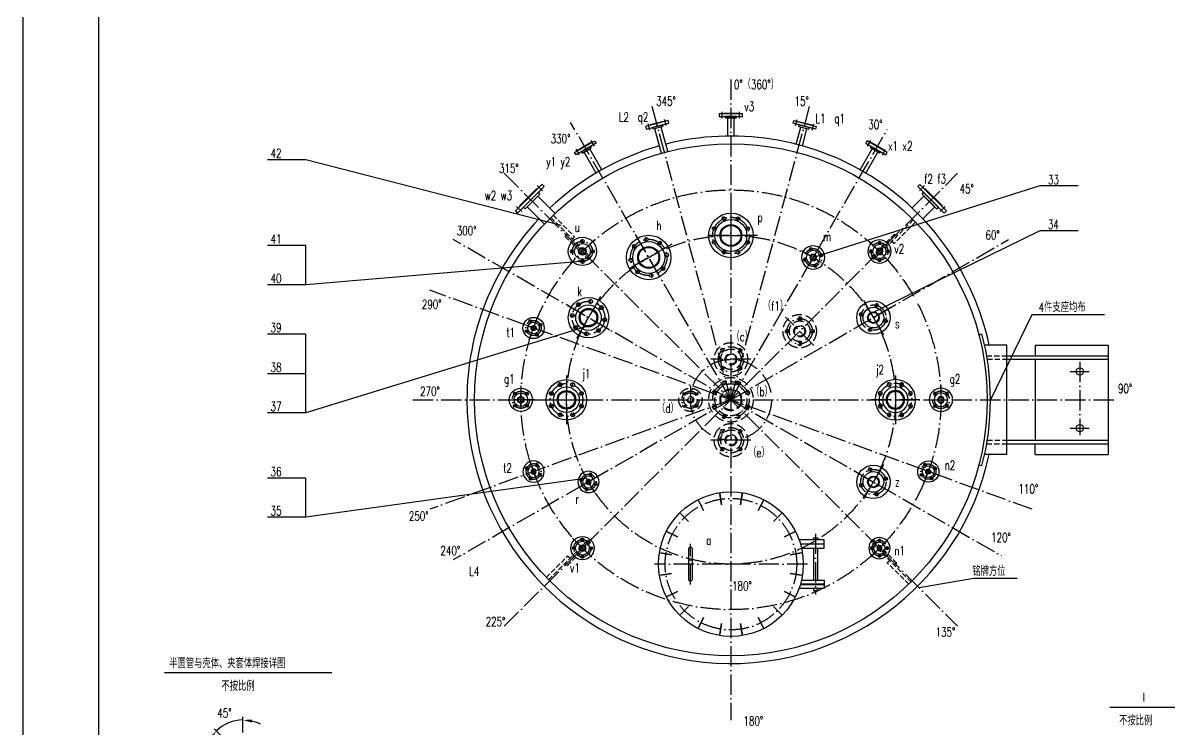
# Model space of a CAD drawing. Header units: millimetres. Extents: x 77471 to 131840, y -11230 to 75240.
# Drawn here: x 77471 to 83161, y -7226 to -3735 of the extents above; entities that cross this region are included whole.
import ezdxf
from ezdxf.enums import TextEntityAlignment as Align

# ---------------------------------------------------------------- set-up
doc = ezdxf.new("R2010")
doc.units = ezdxf.units.MM
doc.header["$LTSCALE"] = 10
doc.header["$MEASUREMENT"] = 0
for name, pattern in [('DASHDOT-S', [14, 10, -2, 0, -2]), ('HIDDEN', [0.375, 0.25, -0.125]), ('HIDDEN-M', [7, 5, -2]), ('HIDDEN-S', [3, 2, -1])]:
    doc.linetypes.add(name, pattern=pattern)
for name, color, linetype in [('cdr_dim', 7, 'Continuous'), ('cdr_dwg1', 4, 'Continuous'), ('cdr_dwg3', 1, 'DASHDOT-S'), ('cdr_dwg5', 6, 'HIDDEN-S')]:
    doc.layers.add(name, color=color, linetype=linetype)
doc.styles.add('HZ', font='ROMANS.shx', dxfattribs={"width": 0.7, "height": 45, "bigfont": 'HZ.shx'})
doc.styles.get("Standard").update_dxf_attribs({"font": 'ROMANS.shx', "width": 0.7, "height": 30, "bigfont": 'HZ.shx'})
doc.dimstyles.new('ISO-25', dxfattribs={"dimtxt": 2.5, "dimasz": 2.5, "dimexe": 1.25, "dimexo": 0.625, "dimtad": 1, "dimtxsty": 'Standard', "dimcen": 2.5, "dimadec": 0, "dimazin": 0, "dimtfac": 1, "dimtmove": 0, "dimatfit": 3, "dimfxl": 0, "dimarcsym": 0})

# ---------------------------------------------------------------- blocks, each defined once
blk = doc.blocks.new('SO80-1.6-1')
at = {"layer": 'cdr_dwg1', "linetype": 'Continuous'}
for centre, radius in [((0, 0), 99.8), ((0, 0), 63.3), ((-30.9, 74.6), 9.34), ((30.9, 74.6), 9.34), ((-74.6, 30.9), 9.34), ((0, 0), 45.9), ((0, 0), 40.8), ((0, 0), 40.8), ((74.6, 30.9), 9.34), ((-74.6, -30.9), 9.34), ((74.6, -30.9), 9.34), ((-30.9, -74.6), 9.34), ((30.9, -74.6), 9.34)]:
    blk.add_circle(centre, radius, dxfattribs=at)
at = {"layer": 'cdr_dwg3', "linetype": 'DASHDOT-S'}
for p, q in [((0, 119.8), (0, -119.8)), ((-26.6, 64.2), (-35.2, 84.9)), ((26.6, 64.2), (35.2, 84.9)), ((119.8, 0), (-119.8, 0)), ((-64.2, 26.6), (-84.9, 35.2)), ((64.2, 26.6), (84.9, 35.2)), ((-64.2, -26.6), (-84.9, -35.2)), ((64.2, -26.6), (84.9, -35.2)), ((-26.6, -64.2), (-35.2, -84.9)), ((26.6, -64.2), (35.2, -84.9))]:
    blk.add_line(p, q, dxfattribs=at)
blk.add_circle((0, 0), 80.7, dxfattribs=at)
blk = doc.blocks.new('SO20-1.6-1')
at = {"layer": 'cdr_dwg1', "linetype": 'Continuous'}
for centre, radius in [((0, 0), 52.5), ((-26.5, 26.5), 7), ((0, 0), 29), ((0, 0), 12.5), ((0, 0), 9.5), ((26.5, 26.5), 7), ((-26.5, -26.5), 7), ((26.5, -26.5), 7)]:
    blk.add_circle(centre, radius, dxfattribs=at)
at = {"layer": 'cdr_dwg3', "linetype": 'DASHDOT-S'}
for p, q in [((0, 63), (0, -63)), ((63, 0), (-63, 0)), ((-20.6, 20.6), (-32.5, 32.5)), ((20.6, 20.6), (32.5, 32.5)), ((-20.6, -20.6), (-32.5, -32.5)), ((20.6, -20.6), (32.5, -32.5))]:
    blk.add_line(p, q, dxfattribs=at)
blk.add_circle((0, 0), 37.5, dxfattribs=at)
blk = doc.blocks.new('SO50-1.0-1')
at = {"layer": 'cdr_dwg1', "linetype": 'Continuous'}
for centre, radius in [((0, 0), 82.5), ((-44.2, 44.2), 9), ((0, 0), 51), ((0, 0), 28.5), ((0, 0), 25), ((44.2, 44.2), 9), ((-44.2, -44.2), 9), ((44.2, -44.2), 9)]:
    blk.add_circle(centre, radius, dxfattribs=at)
at = {"layer": 'cdr_dwg3', "linetype": 'DASHDOT-S'}
for p, q in [((0, 99), (0, -99)), ((99, 0), (-99, 0)), ((-36.6, 36.6), (-51.8, 51.8)), ((36.6, 36.6), (51.8, 51.8)), ((-36.6, -36.6), (-51.8, -51.8)), ((36.6, -36.6), (51.8, -51.8))]:
    blk.add_line(p, q, dxfattribs=at)
blk.add_circle((0, 0), 62.5, dxfattribs=at)
blk = doc.blocks.new('PL025-1.0RF-1')
at = {"layer": 'cdr_dwg1', "linetype": 'Continuous'}
for centre, radius in [((0, 0), 57.5), ((0, 0), 57.5), ((-30.1, 30.1), 7), ((-30.1, 30.1), 7), ((0, 0), 34), ((0, 0), 34), ((0, 0), 16), ((0, 0), 16), ((0, 0), 12.5), ((0, 0), 12.5), ((30.1, 30.1), 7), ((30.1, 30.1), 7), ((-30.1, -30.1), 7), ((-30.1, -30.1), 7), ((30.1, -30.1), 7), ((30.1, -30.1), 7)]:
    blk.add_circle(centre, radius, dxfattribs=at)
at = {"layer": 'cdr_dwg3', "linetype": 'DASHDOT-S'}
for p, q in [((0, 69), (0, -69)), ((0, 69), (0, -69)), ((69, 0), (-69, 0)), ((69, 0), (-69, 0)), ((-24.1, 24.1), (-36, 36)), ((-24.1, 24.1), (-36, 36)), ((24.1, 24.1), (36, 36)), ((24.1, 24.1), (36, 36)), ((-24.1, -24.1), (-36, -36)), ((-24.1, -24.1), (-36, -36)), ((24.1, -24.1), (36, -36)), ((24.1, -24.1), (36, -36))]:
    blk.add_line(p, q, dxfattribs=at)
blk.add_circle((0, 0), 42.5, dxfattribs=at)
blk.add_circle((0, 0), 42.5, dxfattribs=at)
blk = doc.blocks.new('SO100-1.6-1')
at = {"layer": 'cdr_dwg1', "linetype": 'Continuous'}
for centre, radius in [((0, 0), 110), ((0, 0), 79), ((-34.4, 83.1), 9), ((34.4, 83.1), 9), ((-83.1, 34.4), 9), ((0, 0), 54), ((0, 0), 50), ((83.1, 34.4), 9), ((-83.1, -34.4), 9), ((83.1, -34.4), 9), ((-34.4, -83.1), 9), ((34.4, -83.1), 9)]:
    blk.add_circle(centre, radius, dxfattribs=at)
at = {"layer": 'cdr_dwg3', "linetype": 'DASHDOT-S'}
for p, q in [((0, 132), (0, -132)), ((-30.3, 73.2), (-38.6, 93.1)), ((30.3, 73.2), (38.6, 93.1)), ((132, 0), (-132, 0)), ((-73.2, 30.3), (-93.1, 38.6)), ((73.2, 30.3), (93.1, 38.6)), ((-73.2, -30.3), (-93.1, -38.6)), ((73.2, -30.3), (93.1, -38.6)), ((-30.3, -73.2), (-38.6, -93.1)), ((30.3, -73.2), (38.6, -93.1))]:
    blk.add_line(p, q, dxfattribs=at)
blk.add_circle((0, 0), 90, dxfattribs=at)
blk = doc.blocks.new('SO32-1.6-1')
at = {"layer": 'cdr_dwg1', "linetype": 'Continuous'}
for centre, radius in [((0, 0), 70), ((-35.4, 35.4), 9), ((0, 0), 39), ((0, 0), 19), ((0, 0), 15.5), ((35.4, 35.4), 9), ((-35.4, -35.4), 9), ((35.4, -35.4), 9)]:
    blk.add_circle(centre, radius, dxfattribs=at)
at = {"layer": 'cdr_dwg3', "linetype": 'DASHDOT-S'}
for p, q in [((0, 84), (0, -84)), ((84, 0), (-84, 0)), ((-27.7, 27.7), (-43, 43)), ((27.7, 27.7), (43, 43)), ((-27.7, -27.7), (-43, -43)), ((27.7, -27.7), (43, -43))]:
    blk.add_line(p, q, dxfattribs=at)
blk.add_circle((0, 0), 50, dxfattribs=at)
blk = doc.blocks.new('*D1050')
at = {"layer": 'cdr_dim', "color": 0, "linetype": 'Continuous', "lineweight": -2}
for p, q in [((78557, -7242.5), (78557, -7166)), ((78542.9, -7352.7), (78415, -7224.8))]:
    blk.add_line(p, q, dxfattribs=at)
for start, end in [(90, 135), (62.1881, 76.0941), (148.9059, 162.8119)]:
    blk.add_arc((78557, -7366.9), 185.9, start, end, dxfattribs=at)
at = {"layer": 'cdr_dim', "color": 0, "linetype": 'Continuous'}
for points in [[(78600.8, -7193.9), (78602.6, -7179), (78557, -7181)], [(78391.9, -7266.3), (78403.8, -7275.5), (78425.6, -7235.4)]]:
    blk.add_solid(points, dxfattribs=at)
at = {"layer": 'Defpoints', "color": 0, "linetype": 'Continuous'}
for p in [(78508.9, -7187.3), (78557, -7242.5), (78542.9, -7352.7), (78554, -7363.9), (78557, -8456.4)]:
    blk.add_point(p, dxfattribs=at)
at = {"layer": 'cdr_dim', "color": 0, "linetype": 'Continuous', "insert": (78465.8, -7146.7), "char_height": 45, "attachment_point": 5, "style": 'HZ'}
blk.add_mtext('45°', dxfattribs=at)

msp = doc.modelspace()

# ---------------------------------------------------------------- linework, layer by layer
at = {"color": 7, "linetype": 'Continuous'}
for p, q in [((78168.7757, -6946.6062), (78995.8916, -6946.6062)), ((82838.6501, -7117.5658), (83160.8579, -7117.5658))]:
    msp.add_line(p, q, dxfattribs=at)
at = {"layer": 'cdr_dim', "linetype": 'Continuous'}
for p, q in [((77470.7138, -11229.5406), (77470.7138, 6020.4594)), ((82492.7174, -4540.7216), (81385.6827, -4890.478)), ((82492.7174, -4762.9724), (81666.0013, -5167.1061)), ((82453.2881, -5176.9852), (82249.4925, -5597.8226)), ((82167.1342, -6482.1968), (81897.739, -6528.0692))]:
    msp.add_line(p, q, dxfattribs=at)
at = {"layer": 'cdr_dim'}
for p, q in [((78868.2288, -4411.1762), (78678.1934, -4411.1762)), ((80128.8281, -4735.966), (78868.2288, -4411.1762)), ((82682.7527, -4540.7216), (82492.7174, -4540.7216)), ((82682.7527, -4762.9724), (82492.7174, -4762.9724)), ((78868.2288, -4834.7119), (78678.1934, -4834.7119)), ((78868.2288, -5028.7119), (78868.2288, -4834.7119)), ((80224.9057, -4913.3894), (78868.2288, -5028.7119)), ((78868.2288, -5028.7119), (78678.1934, -5028.7119)), ((82813.6122, -5176.9852), (82453.2881, -5176.9852)), ((80286.4131, -5225.5342), (78868.2288, -5662.7376)), ((78868.2288, -5272.7901), (78678.1934, -5272.7901)), ((78868.2288, -5466.7901), (78868.2288, -5272.7901)), ((78868.2288, -5468.7375), (78678.1934, -5468.7375)), ((78868.2288, -5662.7376), (78868.2288, -5468.7375)), ((78868.2288, -5662.7376), (78678.1934, -5662.7376)), ((78868.2288, -5984.7542), (78678.1934, -5984.7542)), ((78868.2288, -6178.7543), (78868.2288, -5984.7542)), ((80247.3042, -5986.6103), (78868.2288, -6178.7543)), ((78868.2288, -6178.7543), (78678.1934, -6178.7543)), ((82381.222, -6482.1968), (82167.1342, -6482.1968))]:
    msp.add_line(p, q, dxfattribs=at)
at = {"layer": 'cdr_dwg1', "linetype": 'Continuous'}
for p, q in [((77845.7138, -11079.5406), (77845.7138, 5870.4594)), ((80909.9925, -4183.8226), (80909.9925, -4197.8226)), ((81024.9925, -4183.8226), (80909.9925, -4183.8226)), ((80909.9925, -4197.8226), (81024.9925, -4197.8226)), ((81001.4925, -4181.8226), (80933.4925, -4181.8226)), ((80933.4925, -4181.8226), (80933.4925, -4183.8226)), ((80993.4925, -4197.8226), (80941.4925, -4197.8226)), ((80942.3333, -4205.8226), (80941.4925, -4197.8226)), ((80992.6517, -4205.8226), (80942.3333, -4205.8226)), ((80951.4925, -4293.9208), (80951.4925, -4205.8226)), ((80983.4925, -4293.9208), (80983.4925, -4205.8226)), ((80992.6517, -4205.8226), (80993.4925, -4197.8226)), ((81001.4925, -4183.8226), (81001.4925, -4181.8226)), ((81024.9925, -4197.8226), (81024.9925, -4183.8226)), ((80657.0631, -4217.1215), (80545.9816, -4246.8856)), ((80545.9816, -4246.8856), (80549.6051, -4260.4086)), ((80549.6051, -4260.4086), (80660.6866, -4230.6444)), ((80633.8462, -4221.2719), (80568.1632, -4238.8715)), ((80568.1632, -4238.8715), (80568.6809, -4240.8034)), ((80630.2599, -4238.7972), (80580.0317, -4252.2558)), ((80582.9145, -4259.7656), (80580.0317, -4252.2558)), ((80631.5183, -4246.7422), (80582.9145, -4259.7656)), ((80624.3989, -4379.1993), (80591.7616, -4257.395)), ((80655.3086, -4370.9171), (80622.6712, -4249.1128)), ((80631.5183, -4246.7422), (80630.2599, -4238.7972)), ((80634.3638, -4223.2037), (80633.8462, -4221.2719)), ((80660.6866, -4230.6444), (80657.0631, -4217.1215)), ((81274.2984, -4230.6444), (81277.9219, -4217.1215)), ((81385.3799, -4260.4086), (81274.2984, -4230.6444)), ((81277.9219, -4217.1215), (81389.0034, -4246.8856)), ((81289.5123, -4334.2091), (81312.3138, -4249.1128)), ((81300.6212, -4223.2037), (81301.1388, -4221.2719)), ((81301.1388, -4221.2719), (81366.8218, -4238.8715)), ((81303.4667, -4246.7422), (81304.7251, -4238.7972)), ((81303.4667, -4246.7422), (81352.0705, -4259.7656)), ((81304.7251, -4238.7972), (81354.9532, -4252.2558)), ((81320.4219, -4342.4913), (81343.2234, -4257.395)), ((81352.0705, -4259.7656), (81354.9532, -4252.2558)), ((81366.8218, -4238.8715), (81366.3041, -4240.8034)), ((81389.0034, -4246.8856), (81385.3799, -4260.4086)), ((80195.1961, -4375.166), (80294.789, -4317.666)), ((80281.2513, -4323.1726), (80206.7337, -4366.1953)), ((80294.789, -4317.666), (80301.789, -4329.7903)), ((81640.196, -4317.666), (81633.196, -4329.7903)), ((81739.7889, -4375.166), (81640.196, -4317.666)), ((81653.7337, -4323.1726), (81728.2512, -4366.1953)), ((80202.1961, -4387.2903), (80195.1961, -4375.166)), ((80301.789, -4329.7903), (80202.1961, -4387.2903)), ((80214.5477, -4361.6839), (80273.4374, -4327.6839)), ((80215.5477, -4363.416), (80214.5477, -4361.6839)), ((80229.4759, -4371.5403), (80274.5092, -4345.5403)), ((80234.2041, -4378.0481), (80229.4759, -4371.5403)), ((80234.2041, -4378.0481), (80277.781, -4352.889)), ((80242.1361, -4373.4685), (80269.8489, -4357.4685)), ((80301.6852, -4476.6105), (80242.1361, -4373.4685)), ((80329.398, -4460.6105), (80269.8489, -4357.4685)), ((80273.4374, -4327.6839), (80274.4374, -4329.416)), ((80277.781, -4352.889), (80274.5092, -4345.5403)), ((81605.587, -4460.6105), (81665.1361, -4357.4685)), ((81633.196, -4329.7903), (81732.7889, -4387.2903)), ((81633.2998, -4476.6105), (81692.8489, -4373.4685)), ((81657.204, -4352.889), (81660.4758, -4345.5403)), ((81700.7809, -4378.0481), (81657.204, -4352.889)), ((81705.5091, -4371.5403), (81660.4758, -4345.5403)), ((81661.5476, -4327.6839), (81660.5476, -4329.416)), ((81720.4373, -4361.6839), (81661.5476, -4327.6839)), ((81692.8489, -4373.4685), (81665.1361, -4357.4685)), ((81700.7809, -4378.0481), (81705.5091, -4371.5403)), ((81719.4373, -4363.416), (81720.4373, -4361.6839)), ((81732.7889, -4387.2903), (81739.7889, -4375.166)), ((80033.758, -4533.2734), (79902.9432, -4664.0882)), ((79913.5498, -4674.6948), (80044.3646, -4543.88)), ((80044.3646, -4543.88), (80033.758, -4533.2734)), ((81890.6204, -4543.88), (81901.227, -4533.2734)), ((82021.4351, -4674.6948), (81890.6204, -4543.88)), ((81901.227, -4533.2734), (82032.0417, -4664.0882)), ((80009.3628, -4553.4259), (79923.0958, -4639.693)), ((80015.7268, -4572.5178), (79942.1877, -4646.0569)), ((80023.3202, -4581.8949), (79951.5648, -4653.6504)), ((80014.3126, -4590.9026), (79960.5724, -4644.6427)), ((80099.5687, -4676.1588), (80014.3126, -4590.9026)), ((80023.3202, -4581.8949), (80015.7268, -4572.5178)), ((81862.2981, -4649.2769), (81920.6724, -4590.9026)), ((81911.6648, -4581.8949), (81919.2582, -4572.5178)), ((81911.6648, -4581.8949), (81983.4202, -4653.6504)), ((81919.2582, -4572.5178), (81992.7973, -4646.0569)), ((81920.6724, -4590.9026), (81974.4125, -4644.6427)), ((81925.6222, -4553.4259), (82011.8892, -4639.693)), ((79902.9432, -4664.0882), (79913.5498, -4674.6948)), ((79923.0958, -4639.693), (79925.2171, -4641.8143)), ((79951.5648, -4653.6504), (79942.1877, -4646.0569)), ((80045.8286, -4729.8989), (79960.5724, -4644.6427)), ((81916.0382, -4703.0171), (81974.4125, -4644.6427)), ((81983.4202, -4653.6504), (81992.7973, -4646.0569)), ((82011.8892, -4639.693), (82009.7679, -4641.8143)), ((82032.0417, -4664.0882), (82021.4351, -4674.6948)), ((82191.9589, -5276.2047), (82207.4476, -5272.1918)), ((82330.8214, -5327.8226), (82220.7379, -5327.8226)), ((82330.8214, -5867.8226), (82330.8214, -5327.8226)), ((82470.8214, -5327.8226), (82470.8214, -5379.8226)), ((82470.8214, -5327.8226), (82830.8214, -5327.8226)), ((82830.8214, -5327.8226), (82830.8214, -5867.8226)), ((82330.8214, -5379.8226), (82830.8214, -5379.8226)), ((82330.8214, -5397.8226), (82830.8214, -5397.8226)), ((82470.8214, -5397.8226), (82470.8214, -5797.8226)), ((82330.8214, -5797.8226), (82830.8214, -5797.8226)), ((82330.8214, -5815.8226), (82830.8214, -5815.8226)), ((82470.8214, -5867.8226), (82470.8214, -5815.8226)), ((82330.8214, -5867.8226), (82220.7379, -5867.8226)), ((82470.8214, -5867.8226), (82830.8214, -5867.8226)), ((82191.9589, -5919.4406), (82207.4476, -5923.4535)), ((80912.2711, -6061.6687), (80921.0315, -6116.9792)), ((80921.0315, -6116.9792), (80912.2711, -6061.6687)), ((81022.7139, -6061.6687), (81013.9535, -6116.9792)), ((81013.9535, -6116.9792), (81022.7139, -6061.6687)), ((80807.2338, -6095.7973), (80832.6573, -6145.6937)), ((80832.6573, -6145.6937), (80807.2338, -6095.7973)), ((81127.7511, -6095.7973), (81102.3277, -6145.6937)), ((81102.3277, -6145.6937), (81127.7511, -6095.7973)), ((80717.8838, -6160.714), (80757.4818, -6200.3119)), ((80757.4818, -6200.3119), (80717.8838, -6160.714)), ((81217.1012, -6160.714), (81177.5032, -6200.3119)), ((81177.5032, -6200.3119), (81217.1012, -6160.714)), ((80652.9672, -6250.064), (80702.8636, -6275.4875)), ((80702.8636, -6275.4875), (80652.9672, -6250.064)), ((81282.0178, -6250.064), (81232.1214, -6275.4875)), ((81232.1214, -6275.4875), (81282.0178, -6250.064)), ((81428.4925, -6290.3226), (81304.2509, -6290.3226)), ((81310.7216, -6310.3226), (81428.4925, -6310.3226)), ((81428.4925, -6311.3226), (81311.0114, -6311.3226)), ((81374.9925, -6280.3226), (81394.9925, -6280.3226)), ((81374.9925, -6290.3226), (81374.9925, -6280.3226)), ((81394.9925, -6280.3226), (81394.9925, -6290.3226)), ((81428.4925, -6310.3226), (81428.4925, -6290.3226)), ((81428.4925, -6331.3226), (81428.4925, -6311.3226)), ((80618.8385, -6355.1013), (80674.1491, -6363.8616)), ((80674.1491, -6363.8616), (80618.8385, -6355.1013)), ((80757.4925, -6335.3226), (80757.4925, -6485.3226)), ((80777.4925, -6485.3226), (80777.4925, -6335.3226)), ((81316.1465, -6355.1013), (81260.8359, -6363.8616)), ((81260.8359, -6363.8616), (81316.1465, -6355.1013)), ((81316.1546, -6331.3226), (81428.4925, -6331.3226)), ((81374.9925, -6331.3226), (81374.9925, -6490.3226)), ((81394.9925, -6331.3226), (81394.9925, -6490.3226)), ((80618.8385, -6465.544), (80674.1491, -6456.7837)), ((80674.1491, -6456.7837), (80618.8385, -6465.544)), ((81316.1465, -6465.544), (81260.8359, -6456.7837)), ((81260.8359, -6456.7837), (81316.1465, -6465.544)), ((81428.4925, -6530.3226), (81304.2509, -6530.3226)), ((81310.7216, -6510.3226), (81428.4925, -6510.3226)), ((81428.4925, -6509.3226), (81311.0114, -6509.3226)), ((81316.1546, -6489.3226), (81428.4925, -6489.3226)), ((81374.9925, -6530.3226), (81374.9925, -6540.3226)), ((81374.9925, -6540.3226), (81394.9925, -6540.3226)), ((81394.9925, -6540.3226), (81394.9925, -6530.3226)), ((81428.4925, -6489.3226), (81428.4925, -6509.3226)), ((81428.4925, -6510.3226), (81428.4925, -6530.3226)), ((80652.9672, -6570.5813), (80702.8636, -6545.1578)), ((80702.8636, -6545.1578), (80652.9672, -6570.5813)), ((81282.0178, -6570.5813), (81232.1214, -6545.1578)), ((81232.1214, -6545.1578), (81282.0178, -6570.5813)), ((80717.8838, -6659.9313), (80757.4818, -6620.3334)), ((80757.4818, -6620.3334), (80717.8838, -6659.9313)), ((81217.1012, -6659.9313), (81177.5032, -6620.3334)), ((81177.5032, -6620.3334), (81217.1012, -6659.9313)), ((80807.2338, -6724.8479), (80832.6573, -6674.9516)), ((80832.6573, -6674.9516), (80807.2338, -6724.8479)), ((80912.2711, -6758.9766), (80921.0315, -6703.6661)), ((80921.0315, -6703.6661), (80912.2711, -6758.9766)), ((81022.7139, -6758.9766), (81013.9535, -6703.6661)), ((81013.9535, -6703.6661), (81022.7139, -6758.9766)), ((81127.7511, -6724.8479), (81102.3277, -6674.9516)), ((81102.3277, -6674.9516), (81127.7511, -6724.8479))]:
    msp.add_line(p, q, dxfattribs=at)
for centre, radius in [((80967.4925, -5597.8226), 1266), ((82690.8214, -5457.8226), 18), ((82690.8214, -5737.8226), 18), ((80967.4925, -6410.3226), 357.5)]:
    msp.add_circle(centre, radius, dxfattribs=at)
for centre, radius, start, end in [((80937.8909, -4201.8226), 4, 6, 90), ((80997.0941, -4201.8226), 4, 90, 174), ((80577.5881, -4257.0517), 4, 21, 105), ((80634.7741, -4241.7288), 4, 105, 189), ((81300.2109, -4241.7288), 4, 351, 75), ((81357.3969, -4257.0517), 4, 75, 159), ((80967.4925, -5597.8226), 1304, 11.949836, 104.2969673), ((80967.4925, -5597.8226), 1304, 105.703034, 133.3301014), ((80228.3568, -4376.8052), 4, 36, 120), ((80279.6283, -4347.2036), 4, 120, 204), ((81655.3567, -4347.2036), 4, 336, 60), ((81706.6282, -4376.8052), 4, 60, 144), ((80023.7895, -4572.9404), 6, 135, 219), ((81911.1955, -4572.9404), 6, 321, 45), ((79942.6102, -4654.1197), 6, 51, 135), ((81992.3748, -4654.1197), 6, 45, 129), ((80967.4925, -5597.8226), 1304, 136.6698988, 179.9999999), ((80967.4925, -5597.8226), 1282, 345.2855314, 14.7144686), ((80967.4925, -5597.8226), 1304, 179.9999999, 348.0501642), ((80767.4925, -6336.7404), 10.1, 8.0693012, 171.9306988), ((80767.4925, -6483.9049), 10.1, 188.0693012, 351.9306988)]:
    msp.add_arc(centre, radius, start, end, dxfattribs=at)
at = {"layer": 'cdr_dwg3', "linetype": 'DASHDOT-S'}
for p, q in [((80967.4925, -4014.2833), (80967.4925, -7181.362)), ((80967.4925, -5597.8226), (80575.6718, -4135.5279)), ((80967.4925, -5597.8226), (81359.3132, -4135.5279)), ((80924.9925, -4205.8226), (80924.9925, -4173.8226)), ((81009.9925, -4205.8226), (81009.9925, -4173.8226)), ((80967.4925, -5597.8226), (80175.7228, -4226.4373)), ((80566.1645, -4264.2537), (80557.8823, -4233.3441)), ((80648.2682, -4242.2541), (80639.986, -4211.3445)), ((80967.4925, -5597.8226), (81739.3408, -4260.9422)), ((81286.7168, -4242.2541), (81294.999, -4211.3445)), ((81368.8205, -4264.2537), (81377.1027, -4233.3441)), ((80292.7986, -4344.2185), (80276.7986, -4316.5057)), ((81642.1864, -4344.2185), (81658.1864, -4316.5057)), ((80219.1864, -4386.7185), (80203.1864, -4359.0057)), ((81715.7985, -4386.7185), (81731.7985, -4359.0057)), ((79847.7611, -4478.0912), (82087.2239, -6717.5541)), ((79847.7611, -6717.5541), (82087.2239, -4478.0912)), ((80036.5864, -4564.3861), (80011.1306, -4538.9303)), ((81898.3986, -4564.3861), (81923.8544, -4538.9303)), ((79934.0559, -4666.9166), (79908.6001, -4641.4607)), ((82000.929, -4666.9166), (82026.3849, -4641.4607)), ((80967.4925, -5597.8226), (79596.1072, -4806.053)), ((80967.4925, -5597.8226), (82338.8778, -4806.053)), ((82455.5327, -6139.425), (79479.4523, -5056.2203)), ((81377.1321, -5328.6397), (81237.1249, -5188.6326)), ((81307.1285, -5206.9361), (81307.1285, -5185.3361)), ((81255.4285, -5258.6361), (81233.8285, -5258.6361)), ((81358.8285, -5258.6361), (81380.4285, -5258.6361)), ((80930.9727, -5361.2654), (80915.6992, -5345.9919)), ((81004.0875, -5361.2654), (81019.3611, -5345.9919)), ((81307.1285, -5310.3361), (81307.1285, -5331.9361)), ((81066.5301, -5397.8228), (80868.5301, -5397.8228)), ((80930.9727, -5434.3803), (80915.6992, -5449.6538)), ((81004.0875, -5434.3803), (81019.3611, -5449.6538)), ((82643.6846, -5457.8226), (82737.5933, -5457.8226)), ((82690.8214, -5410.3923), (82690.8214, -5772.1283)), ((80937.184, -5524.6514), (80928.918, -5504.6956)), ((80997.801, -5524.6514), (81006.067, -5504.6956)), ((80743.3801, -5573.7103), (80731.5008, -5561.8309)), ((80743.3801, -5573.7103), (80731.5008, -5561.8309)), ((80767.4925, -5528.8226), (80767.4925, -5666.8226)), ((80767.4925, -5528.8226), (80767.4925, -5666.8226)), ((80791.6048, -5573.7103), (80803.4842, -5561.8309)), ((80791.6048, -5573.7103), (80803.4842, -5561.8309)), ((80894.3212, -5567.5141), (80874.3654, -5559.2482)), ((81040.6637, -5567.5141), (81060.6195, -5559.2482)), ((79396.2487, -5597.8226), (82891.3748, -5597.8226)), ((80967.4925, -5597.8226), (79479.4523, -6139.425)), ((80967.4925, -5597.8226), (79596.1072, -6389.5923)), ((80743.3801, -5621.935), (80731.5008, -5633.8144)), ((80743.3801, -5621.935), (80731.5008, -5633.8144)), ((80791.6048, -5621.935), (80803.4842, -5633.8144)), ((80791.6048, -5621.935), (80803.4842, -5633.8144)), ((80894.3212, -5628.1312), (80874.3654, -5636.3971)), ((80967.4925, -5597.8226), (82304.373, -6369.6709)), ((81040.6637, -5628.1312), (81060.6195, -5636.3971)), ((80937.184, -5670.9939), (80928.918, -5690.9497)), ((80997.801, -5670.9939), (81006.067, -5690.9497)), ((80930.9727, -5761.265), (80915.6992, -5745.9915)), ((81004.0875, -5761.265), (81019.3611, -5745.9915)), ((82643.6846, -5737.8226), (82737.5933, -5737.8226)), ((81066.5301, -5797.8224), (80868.5301, -5797.8224)), ((80930.9727, -5834.3799), (80915.6992, -5849.6534)), ((81004.0875, -5834.3799), (81019.3611, -5849.6534)), ((80767.4925, -6510.3226), (80767.4925, -6310.3226)), ((81384.9925, -6260.3226), (81384.9925, -6560.3226)), ((81344.9925, -6410.3226), (80589.9925, -6410.3226))]:
    msp.add_line(p, q, dxfattribs=at)
for centre, radius in [((80967.4925, -5597.8226), 1037.5), ((80967.4925, -5597.8226), 812.5), ((81307.1285, -5258.6361), 62.5), ((80967.5301, -5397.8228), 62.5), ((80967.4925, -5597.8226), 200), ((80967.4925, -5597.8226), 90), ((80767.4925, -5597.8226), 42.5), ((80767.4925, -5597.8226), 42.5), ((80967.5301, -5797.8224), 62.5), ((80967.4925, -6410.3226), 325)]:
    msp.add_circle(centre, radius, dxfattribs=at)
at = {"layer": 'cdr_dwg5', "linetype": 'HIDDEN-M', "ltscale": 0.5}
for p, q in [((80077.97, -4696.9865), (80273.1366, -4892.153)), ((80089.4267, -4685.8158), (80195.2663, -4791.6554)), ((81868.3286, -4708.3002), (81673.1621, -4903.4668)), ((81879.4993, -4719.7569), (81773.6597, -4825.5965)), ((81774.9887, -4779.0128), (81661.8484, -4892.1531)), ((80148.6826, -4790.3265), (80261.8229, -4903.4667)), ((80066.6563, -6487.3451), (80261.8229, -6292.1786)), ((80159.9963, -6416.6325), (80273.1366, -6303.4923)), ((81857.0149, -6498.6588), (81661.8484, -6303.4923)), ((81786.3024, -6405.3188), (81673.1621, -6292.1786)), ((80055.4856, -6475.8884), (80161.3252, -6370.0488)), ((81845.5582, -6509.8295), (81739.7186, -6403.9899))]:
    msp.add_line(p, q, dxfattribs=at)
at = {"layer": 'cdr_dwg5', "linetype": 'HIDDEN', "ltscale": 10}
for p, q in [((82230.8214, -5379.8226), (82330.8214, -5379.8226)), ((82233.7958, -5397.8226), (82330.8214, -5397.8226)), ((82233.7958, -5797.8226), (82330.8214, -5797.8226)), ((82230.8214, -5815.8226), (82330.8214, -5815.8226))]:
    msp.add_line(p, q, dxfattribs=at)
at = {"layer": 'cdr_dwg5', "linetype": 'HIDDEN-M'}
for centre, radius in [((81307.1285, -5258.6361), 82.5), ((81307.1285, -5258.6361), 51), ((81307.1285, -5258.6361), 28.5), ((81307.1285, -5258.6361), 25), ((80967.5301, -5397.8228), 82.5), ((80967.5301, -5397.8228), 51), ((80967.5301, -5397.8228), 28.5), ((80967.5301, -5397.8228), 25), ((80967.4925, -5597.8226), 110), ((80967.4925, -5597.8226), 79), ((80767.4925, -5597.8226), 57.5), ((80767.4925, -5597.8226), 57.5), ((80767.4925, -5597.8226), 34), ((80767.4925, -5597.8226), 34), ((80967.4925, -5597.8226), 54), ((80967.4925, -5597.8226), 50), ((80767.4925, -5597.8226), 16), ((80767.4925, -5597.8226), 16), ((80767.4925, -5597.8226), 12.5), ((80767.4925, -5597.8226), 12.5), ((80967.5301, -5797.8224), 82.5), ((80967.5301, -5797.8224), 51), ((80967.5301, -5797.8224), 28.5), ((80967.5301, -5797.8224), 25)]:
    msp.add_circle(centre, radius, dxfattribs=at)
at = {"layer": 'cdr_dwg5', "linetype": 'HIDDEN-M', "ltscale": 0.5}
for centre, radius in [((81307.1285, -5196.1361), 9), ((81244.6285, -5258.6361), 9), ((81369.6285, -5258.6361), 9), ((80923.336, -5353.6287), 9), ((81011.7243, -5353.6287), 9), ((81307.1285, -5321.1361), 9), ((80923.336, -5442.017), 9), ((81011.7243, -5442.017), 9), ((80933.051, -5514.6735), 9), ((81001.934, -5514.6735), 9), ((80737.4405, -5567.7706), 7), ((80737.4405, -5567.7706), 7), ((80797.5445, -5567.7706), 7), ((80797.5445, -5567.7706), 7), ((80884.3433, -5563.3811), 9), ((81050.6416, -5563.3811), 9), ((80737.4405, -5627.8747), 7), ((80737.4405, -5627.8747), 7), ((80797.5445, -5627.8747), 7), ((80797.5445, -5627.8747), 7), ((80884.3433, -5632.2642), 9), ((81050.6416, -5632.2642), 9), ((80933.051, -5680.9718), 9), ((81001.934, -5680.9718), 9), ((80923.336, -5753.6283), 9), ((81011.7243, -5753.6283), 9), ((80923.336, -5842.0166), 9), ((81011.7243, -5842.0166), 9)]:
    msp.add_circle(centre, radius, dxfattribs=at)
for centre, radius, start, end in [((80967.4925, -5597.8228), 1150, 134.6014135, 135.3985786), ((80967.4923, -5597.8227), 1150, 44.6014135, 45.3985786), ((81002.4484, -5610.7751), 1150, 134.5794366, 135.3766017), ((80954.54, -5632.7786), 1150, 44.5794366, 45.3766017), ((80967.4925, -5597.8228), 990, 134.5369942, 135.4629967), ((80967.4923, -5597.8227), 990, 44.5369942, 45.4629967), ((80967.4926, -5597.8226), 990, 224.5369942, 225.4629967), ((80967.4924, -5597.8225), 990, 314.5369942, 315.4629967), ((80980.4449, -5562.8667), 1150, 224.5794366, 225.3766017), ((80967.4926, -5597.8226), 1150, 224.6014135, 225.3985786), ((80932.5365, -5584.8702), 1150, 314.5794366, 315.3766017), ((80967.4924, -5597.8225), 1150, 314.6014135, 315.3985786)]:
    msp.add_arc(centre, radius, start, end, dxfattribs=at)

# ---------------------------------------------------------------- block references
at = {"layer": 'cdr_dim', "linetype": 'Continuous'}
for name, p in [('SO100-1.6-1', (80967.4925, -4785.3226)), ('PL025-1.0RF-1', (79929.9925, -5597.8226))]:
    msp.add_blockref(name, p, dxfattribs=at)
for name, p, rotation in [('SO100-1.6-1', (80561.2425, -4894.177), 30.00000000006242), ('SO32-1.6-1', (80233.8692, -4864.1994), 44.99999999977892), ('SO80-1.6-1', (80263.8468, -5191.5726), 59.99999999998969), ('SO50-1.0-1', (81671.1381, -5191.5727), 30.00000000006242), ('SO20-1.6-1', (79992.5616, -5242.9763), 249.9999999996101), ('SO80-1.6-1', (80154.9925, -5597.8226), 90), ('SO50-1.0-1', (81671.2379, -6004.2238), 59.99999999998969), ('SO20-1.6-1', (81942.4236, -5952.6685), 249.9999999996101), ('PL025-1.0RF-1', (80233.8692, -6331.4459), 44.99999999977892)]:
    msp.add_blockref(name, p, dxfattribs=dict(at, rotation=rotation))
at = {"layer": 'cdr_dim', "linetype": 'Continuous', "xscale": -1}
for name, p, rotation in [('PL025-1.0RF-1', (81701.1158, -4864.1994), 44.99999999977889), ('PL025-1.0RF-1', (81373.7425, -4894.177), 329.9999999999376), ('SO80-1.6-1', (81779.9925, -5597.8226), 270), ('SO20-1.6-1', (79992.5616, -5952.669), 290.0000000003899), ('SO20-1.6-1', (80263.8468, -6004.0726), 210.0000000000624), ('SO20-1.6-1', (81701.1158, -6331.4459), 44.99999999977889)]:
    msp.add_blockref(name, p, dxfattribs=dict(at, rotation=rotation))
msp.add_blockref('PL025-1.0RF-1', (82004.9925, -5597.8226), dxfattribs=at)

# ---------------------------------------------------------------- texts
at = {"color": 7, "linetype": 'Continuous', "style": 'HZ', "width": 0.7}
for s, p in [('4件支座均布', (82487.8268, -5163.3181)), ('铭牌方位', (82160.1307, -6468.5298)), ('半圆管与壳体、夹套体焊接详图', (78192.9221, -6924.5019)), ('不按比例', (78450.4662, -7036.6259)), ('Ⅰ', (82986.7755, -7095.4615)), ('不按比例', (82884.9376, -7207.5855))]:
    msp.add_text(s, height=45, dxfattribs=at).set_placement(p)
at = {"layer": 'cdr_dim', "linetype": 'Continuous', "style": 'HZ', "width": 0.7}
for s, p in [('0%%d（360%%d）', (81093.3723, -4061.5611)), ('345%%d', (80646.9704, -4143.8511)), ('v3', (81058.1307, -4170.3424)), ('15%%d', (81316.9716, -4143.8511)), ('L2  q2', (80486.6802, -4222.5129)), ('L1  q1', (81458.0653, -4229.4949)), ('30%%d', (81681.0376, -4259.4415)), ('330%%d', (80125.665, -4329.7374)), ('x1 x2', (81804.1518, -4364.8377)), ('315%%d', (79870.4144, -4476.1016)), ('y1 y2', (80114.739, -4442.6331)), ('f2 f3', (81976.2433, -4527.7409)), ('45%%d', (82132.6122, -4577.1587)), ('w2 w3', (79819.2778, -4610.3274)), ('h', (80612.6007, -4758.3473)), ('p', (81111.5535, -4717.6454)), ('300%%d', (79661.6202, -4784.614)), ('u', (80208.0401, -4768.1051)), ('60%%d', (82259.8554, -4806.0529)), ('m', (81442.9928, -4813.195)), ('v2', (81798.8725, -4874.1183)), ('k', (80220.55, -5084.7833)), ('290%%d', (79489.2987, -5148.5673)), ('（f1）', (81187.7729, -5156.5584)), ('s', (81789.0994, -5243.9561)), ('t1', (79879.8146, -5286.968)), ('（c）', (81023.587, -5308.3878)), ('j1', (80252.7582, -5491.5411)), ('j2', (81703.2824, -5471.188)), ('g1', (79873.1056, -5516.8407)), ('g2', (82074.2428, -5516.8407)), ('270%%d', (79480.9685, -5578.1676)), ('（b）', (81120.8934, -5580.4502)), ('90%%d', (82914.446, -5564.6978)), ('（d）', (80656.1066, -5663.1678)), ('（e）', (81105.9449, -5881.4808)), ('t2', (79863.9302, -5957.7799)), ('n2', (82049.2435, -5943.6158)), ('z', (81789.1695, -6026.1134)), ('110%%d', (82436.3935, -6060.7148)), ('r', (80207.8989, -6111.5155)), ('250%%d', (79425.3182, -6195.3162)), ('120%%d', (82301.4372, -6301.216)), ('a', (80858.3044, -6315.6102)), ('240%%d', (79581.1455, -6366.2246)), ('n1', (81800.5385, -6366.6122)), ('L4', (79699.5398, -6468.0581)), ('v1', (80196.7405, -6451.8161)), ('180%%d', (81021.871, -6540.6469)), ('225%%d', (79804.4373, -6717.4661)), ('135%%d', (82027.3087, -6769.0401)), ('180%%d', (81078.0383, -7208.5032))]:
    msp.add_text(s, height=45, dxfattribs=at).set_placement(p, align=Align.CENTER)
at = {"layer": 'cdr_dwg1', "linetype": 'Continuous', "style": 'HZ', "width": 0.7}
for s, p in [('42', (78693.3684, -4402.0411)), ('33', (82533.3904, -4531.5864)), ('34', (82533.3904, -4753.8372)), ('41', (78693.3684, -4825.5768)), ('40', (78693.3684, -5019.5768)), ('39', (78693.3684, -5263.655)), ('38', (78693.3684, -5459.6024)), ('37', (78693.3684, -5653.6024)), ('36', (78693.3684, -5975.6191)), ('35', (78693.3684, -6169.6191))]:
    msp.add_text(s, height=45, dxfattribs=at).set_placement(p)

# ---------------------------------------------------------------- dimensions: what is measured, and where the dimension line sits
at = {"layer": 'cdr_dim', "linetype": 'Continuous'}
dim = msp.add_angular_dim_2l(base=(78508.91, -7187.3356), line1=((78557.0158, -7242.4987), (78557.0158, -8456.3723)), line2=((78554.0158, -7363.8691), (78542.8535, -7352.7067)), dimstyle='ISO-25', override={"dimscale": 15, "dimtxt": 30, "dimasz": 3, "dimexe": 1, "dimexo": 0, "dimgap": 1, "dimtad": 2, "dimtih": 1, "dimtoh": 1, "dimrnd": 1, "dimtxsty": 'HZ', "dimatfit": 1, "dimtvp": 0.1}, dxfattribs=at)
dim.commit()
dim.dimension.update_dxf_attribs({"geometry": '*D1050', "text_midpoint": (78465.8197, -7146.7021)})

doc.saveas('drawing.dxf')
